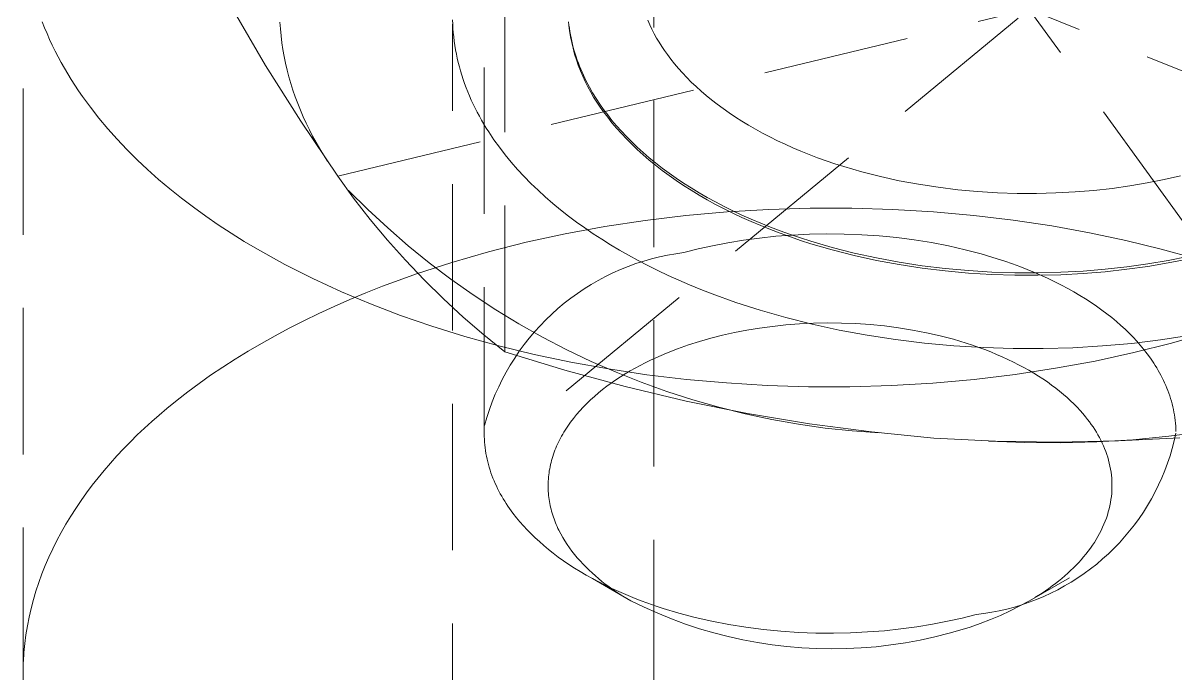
# Model space of a CAD drawing. Header units: millimetres. Extents: x -427 to 4679, y -324 to 2971.
# Drawn here: x 4468.25 to 4478.25, y 1084.44 to 1090.09 of the extents above; entities that cross this region are included whole.
import ezdxf

# ---------------------------------------------------------------- set-up
doc = ezdxf.new("R2010")
doc.units = ezdxf.units.MM
doc.linetypes.add('HIDDEN', pattern=[1.905, 1.27, -0.635])
doc.layers.add('ZANO_R_przerywana', color=7, linetype='HIDDEN', lineweight=0)

msp = doc.modelspace()

# ---------------------------------------------------------------- linework, layer by layer
at = {"layer": 'ZANO_R_przerywana'}
for p, q in [((4473.719, 850.019), (4473.719, 1176.6177)), ((4472.2478, 1086.5265), (4472.2478, 1098.6686)), ((4479.4832, 1086.7463), (4474.4639, 1093.6699)), ((4472.9585, 1086.8975), (4480.9886, 1093.5186)), ((4482.7076, 1087.89), (4471.2395, 1092.5262)), ((4470.9775, 1088.7591), (4482.9695, 1091.657)), ((4472.4265, 1087.2345), (4472.4265, 1091.5937)), ((4468.2478, 1084.4408), (4468.2478, 1090.8736)), ((4470.061, 1090.2155), (4470.3511, 1089.7204)), ((4471.975, 1090.0786), (4471.9739, 1090.1159)), ((4473.6843, 1090.072), (4473.6675, 1090.1116)), ((4468.4141, 1090.0972), (4468.4343, 1090.0462)), ((4468.4343, 1090.0462), (4468.4556, 1089.9954)), ((4470.4764, 1090.0958), (4470.4804, 1090.0357)), ((4470.4804, 1090.0357), (4470.486, 1089.9758)), ((4471.9735, 992.1697), (4471.9735, 1090.0786)), ((4471.977, 1090.0413), (4471.975, 1090.0786)), ((4471.9799, 1090.004), (4471.977, 1090.0413)), ((4471.9835, 1089.9668), (4471.9799, 1090.004)), ((4472.983, 1090.07), (4472.9799, 1090.0983)), ((4472.9876, 1090.0189), (4472.9807, 1090.0698)), ((4472.9867, 1090.0418), (4472.983, 1090.07)), ((4472.9909, 1090.0137), (4472.9867, 1090.0418)), ((4472.9962, 1089.9683), (4472.9876, 1090.0189)), ((4472.9958, 1089.9856), (4472.9909, 1090.0137)), ((4473.7024, 1090.0331), (4473.6843, 1090.072)), ((4473.7218, 1089.9947), (4473.7024, 1090.0331)), ((4468.4556, 1089.9954), (4468.4781, 1089.9448)), ((4468.4781, 1089.9448), (4468.5016, 1089.8944)), ((4470.486, 1089.9758), (4470.4932, 1089.916)), ((4470.4932, 1089.916), (4470.5021, 1089.8564)), ((4471.988, 1089.9296), (4471.9835, 1089.9668)), ((4471.9934, 1089.8924), (4471.988, 1089.9296)), ((4473.0012, 1089.9578), (4472.9958, 1089.9856)), ((4473.0065, 1089.918), (4472.9962, 1089.9683)), ((4473.0071, 1089.93), (4473.0012, 1089.9578)), ((4473.0184, 1089.8681), (4473.0065, 1089.918)), ((4473.0137, 1089.9024), (4473.0071, 1089.93)), ((4473.0208, 1089.8749), (4473.0137, 1089.9024)), ((4473.7424, 1089.9571), (4473.7218, 1089.9947)), ((4473.7643, 1089.9201), (4473.7424, 1089.9571)), ((4473.7874, 1089.8839), (4473.7643, 1089.9201)), ((4468.5016, 1089.8944), (4468.5263, 1089.8442)), ((4468.5263, 1089.8442), (4468.5521, 1089.7942)), ((4470.5021, 1089.8564), (4470.5126, 1089.797)), ((4471.9995, 1089.8554), (4471.9934, 1089.8924)), ((4472.0065, 1089.8184), (4471.9995, 1089.8554)), ((4472.0143, 1089.7815), (4472.0065, 1089.8184)), ((4473.032, 1089.8185), (4473.0184, 1089.8681)), ((4473.0284, 1089.8475), (4473.0208, 1089.8749)), ((4473.0366, 1089.8203), (4473.0284, 1089.8475)), ((4473.0472, 1089.7695), (4473.032, 1089.8185)), ((4473.0453, 1089.7933), (4473.0366, 1089.8203)), ((4473.8117, 1089.8485), (4473.7874, 1089.8839)), ((4473.8372, 1089.8139), (4473.8117, 1089.8485)), ((4473.8671, 1089.7739), (4473.8372, 1089.8139)), ((4468.5521, 1089.7942), (4468.579, 1089.7444)), ((4468.579, 1089.7444), (4468.6069, 1089.6949)), ((4470.3511, 1089.7204), (4470.6567, 1089.2348)), ((4470.5126, 1089.797), (4470.5248, 1089.7378)), ((4470.5248, 1089.7378), (4470.5385, 1089.6788)), ((4472.0229, 1089.7447), (4472.0143, 1089.7815)), ((4472.0323, 1089.7081), (4472.0229, 1089.7447)), ((4472.0425, 1089.6715), (4472.0323, 1089.7081)), ((4473.0545, 1089.7664), (4473.0453, 1089.7933)), ((4473.064, 1089.721), (4473.0472, 1089.7695)), ((4473.0643, 1089.7397), (4473.0545, 1089.7664)), ((4473.0823, 1089.673), (4473.064, 1089.721)), ((4473.0745, 1089.7131), (4473.0643, 1089.7397)), ((4473.0853, 1089.6867), (4473.0745, 1089.7131)), ((4473.8988, 1089.734), (4473.8671, 1089.7739)), ((4473.9324, 1089.6941), (4473.8988, 1089.734)), ((4468.6069, 1089.6949), (4468.636, 1089.6457)), ((4468.636, 1089.6457), (4468.6661, 1089.5967)), ((4470.5385, 1089.6788), (4470.5538, 1089.6201)), ((4470.5538, 1089.6201), (4470.5707, 1089.5617)), ((4472.0535, 1089.635), (4472.0425, 1089.6715)), ((4472.0653, 1089.5987), (4472.0535, 1089.635)), ((4473.1023, 1089.6257), (4473.0823, 1089.673)), ((4473.0965, 1089.6605), (4473.0853, 1089.6867)), ((4473.1083, 1089.6345), (4473.0965, 1089.6605)), ((4473.1237, 1089.5791), (4473.1023, 1089.6257)), ((4473.1205, 1089.6086), (4473.1083, 1089.6345)), ((4473.1331, 1089.583), (4473.1205, 1089.6086)), ((4473.9678, 1089.6543), (4473.9324, 1089.6941)), ((4474.0051, 1089.6147), (4473.9678, 1089.6543)), ((4474.0443, 1089.5752), (4474.0051, 1089.6147)), ((4468.6661, 1089.5967), (4468.6972, 1089.548)), ((4468.6972, 1089.548), (4468.7295, 1089.4996)), ((4470.5707, 1089.5617), (4470.5891, 1089.5036)), ((4470.5891, 1089.5036), (4470.609, 1089.4458)), ((4472.0779, 1089.5626), (4472.0653, 1089.5987)), ((4472.0913, 1089.5265), (4472.0779, 1089.5626)), ((4472.1054, 1089.4907), (4472.0913, 1089.5265)), ((4473.1468, 1089.5332), (4473.1237, 1089.5791)), ((4473.1598, 1089.5322), (4473.1331, 1089.583)), ((4473.1713, 1089.4881), (4473.1468, 1089.5332)), ((4473.1883, 1089.4822), (4473.1598, 1089.5322)), ((4474.0854, 1089.536), (4474.0443, 1089.5752)), ((4474.1284, 1089.4971), (4474.0854, 1089.536)), ((4468.7295, 1089.4996), (4468.7627, 1089.4515)), ((4468.7627, 1089.4515), (4468.8322, 1089.3562)), ((4470.609, 1089.4458), (4470.6305, 1089.3883)), ((4472.1203, 1089.455), (4472.1054, 1089.4907)), ((4472.136, 1089.4195), (4472.1203, 1089.455)), ((4472.1524, 1089.3841), (4472.136, 1089.4195)), ((4473.1972, 1089.4438), (4473.1713, 1089.4881)), ((4473.2185, 1089.433), (4473.1883, 1089.4822)), ((4473.2246, 1089.4004), (4473.1972, 1089.4438)), ((4473.2503, 1089.3847), (4473.2185, 1089.433)), ((4473.2535, 1089.3579), (4473.2246, 1089.4004)), ((4474.1733, 1089.4585), (4474.1284, 1089.4971)), ((4474.2201, 1089.4202), (4474.1733, 1089.4585)), ((4474.2688, 1089.3824), (4474.2201, 1089.4202)), ((4468.8322, 1089.3562), (4468.9057, 1089.2623)), ((4470.6305, 1089.3883), (4470.6534, 1089.3312)), ((4470.6534, 1089.3312), (4470.6779, 1089.2745)), ((4472.1695, 1089.349), (4472.1524, 1089.3841)), ((4472.1874, 1089.314), (4472.1695, 1089.349)), ((4472.206, 1089.2792), (4472.1874, 1089.314)), ((4473.2837, 1089.3372), (4473.2503, 1089.3847)), ((4473.2837, 1089.3164), (4473.2535, 1089.3579)), ((4473.3189, 1089.2901), (4473.2837, 1089.3372)), ((4473.3189, 1089.2694), (4473.2837, 1089.3164)), ((4474.3194, 1089.3449), (4474.2688, 1089.3824)), ((4474.3719, 1089.308), (4474.3194, 1089.3449)), ((4474.4263, 1089.2716), (4474.3719, 1089.308)), ((4468.9057, 1089.2623), (4468.983, 1089.1698)), ((4470.6567, 1089.2348), (4470.9775, 1088.7591)), ((4470.6779, 1089.2745), (4470.7037, 1089.2182)), ((4470.7037, 1089.2182), (4470.731, 1089.1622)), ((4472.2254, 1089.2447), (4472.206, 1089.2792)), ((4472.2454, 1089.2104), (4472.2254, 1089.2447)), ((4472.2661, 1089.1763), (4472.2454, 1089.2104)), ((4473.3562, 1089.2431), (4473.3189, 1089.2901)), ((4473.3562, 1089.2223), (4473.3189, 1089.2694)), ((4473.3957, 1089.1961), (4473.3562, 1089.2431)), ((4473.3957, 1089.1754), (4473.3562, 1089.2223)), ((4474.4825, 1089.2358), (4474.4263, 1089.2716)), ((4474.5406, 1089.2006), (4474.4825, 1089.2358)), ((4474.6004, 1089.1661), (4474.5406, 1089.2006)), ((4468.983, 1089.1698), (4469.0641, 1089.0788)), ((4470.731, 1089.1622), (4470.7597, 1089.1067)), ((4470.7597, 1089.1067), (4470.7898, 1089.0517)), ((4472.2875, 1089.1424), (4472.2661, 1089.1763)), ((4472.3324, 1089.0754), (4472.2875, 1089.1424)), ((4473.4374, 1089.1494), (4473.3957, 1089.1961)), ((4473.4374, 1089.1286), (4473.3957, 1089.1754)), ((4473.4813, 1089.1027), (4473.4374, 1089.1494)), ((4473.4813, 1089.082), (4473.4374, 1089.1286)), ((4473.5274, 1089.0563), (4473.4813, 1089.1027)), ((4474.6621, 1089.1323), (4474.6004, 1089.1661)), ((4474.7254, 1089.0992), (4474.6621, 1089.1323)), ((4469.0641, 1089.0788), (4469.1488, 1088.9893)), ((4470.7898, 1089.0517), (4470.8212, 1088.9971)), ((4472.3798, 1089.0094), (4472.3324, 1089.0754)), ((4472.4299, 1088.9444), (4472.3798, 1089.0094)), ((4473.5274, 1089.0356), (4473.4813, 1089.082)), ((4473.5757, 1089.0102), (4473.5274, 1089.0563)), ((4473.5757, 1088.9895), (4473.5274, 1089.0356)), ((4473.6263, 1088.9644), (4473.5757, 1089.0102)), ((4474.7905, 1089.0669), (4474.7254, 1089.0992)), ((4474.8572, 1089.0355), (4474.7905, 1089.0669)), ((4474.9255, 1089.0049), (4474.8572, 1089.0355)), ((4474.9954, 1088.9753), (4474.9255, 1089.0049)), ((4469.1488, 1088.9893), (4469.237, 1088.9015)), ((4469.237, 1088.9015), (4469.3286, 1088.8154)), ((4470.8212, 1088.9971), (4470.854, 1088.943)), ((4470.854, 1088.943), (4470.888, 1088.8894)), ((4472.4823, 1088.8806), (4472.4299, 1088.9444)), ((4473.6263, 1088.9437), (4473.5757, 1088.9895)), ((4473.6791, 1088.919), (4473.6263, 1088.9644)), ((4473.6791, 1088.8982), (4473.6263, 1088.9437)), ((4473.7342, 1088.874), (4473.6791, 1088.919)), ((4475.0667, 1088.9466), (4474.9954, 1088.9753)), ((4475.1396, 1088.9189), (4475.0667, 1088.9466)), ((4475.2137, 1088.8922), (4475.1396, 1088.9189)), ((4469.3286, 1088.8154), (4469.4234, 1088.731)), ((4472.5371, 1088.8179), (4472.4823, 1088.8806)), ((4472.5942, 1088.7563), (4472.5371, 1088.8179)), ((4473.7342, 1088.8532), (4473.6791, 1088.8982)), ((4473.7915, 1088.8294), (4473.7342, 1088.874)), ((4473.7915, 1088.8087), (4473.7342, 1088.8532)), ((4473.8511, 1088.7854), (4473.7915, 1088.8294)), ((4473.8511, 1088.7647), (4473.7915, 1088.8087)), ((4475.2893, 1088.8666), (4475.2137, 1088.8922)), ((4475.366, 1088.8421), (4475.2893, 1088.8666)), ((4475.523, 1088.7965), (4475.366, 1088.8421)), ((4469.4234, 1088.731), (4469.5214, 1088.6484)), ((4470.9775, 1088.7591), (4471.1155, 1088.5695)), ((4472.6534, 1088.696), (4472.5942, 1088.7563)), ((4473.9128, 1088.742), (4473.8511, 1088.7854)), ((4473.9128, 1088.7212), (4473.8511, 1088.7647)), ((4473.9768, 1088.6991), (4473.9128, 1088.742)), ((4473.9768, 1088.6784), (4473.9128, 1088.7212)), ((4475.684, 1088.7555), (4475.523, 1088.7965)), ((4475.8485, 1088.7194), (4475.684, 1088.7555)), ((4476.0158, 1088.6883), (4475.8485, 1088.7194)), ((4477.9991, 1088.7003), (4477.8485, 1088.675)), ((4478.1451, 1088.7291), (4477.9991, 1088.7003)), ((4478.2863, 1088.7611), (4478.1451, 1088.7291)), ((4469.5214, 1088.6484), (4469.6222, 1088.5677)), ((4471.0715, 1088.6358), (4471.2384, 1088.4698)), ((4472.7147, 1088.6369), (4472.6534, 1088.696)), ((4472.778, 1088.579), (4472.7147, 1088.6369)), ((4474.0429, 1088.657), (4473.9768, 1088.6991)), ((4474.0429, 1088.6363), (4473.9768, 1088.6784)), ((4474.1112, 1088.6156), (4474.0429, 1088.657)), ((4474.1112, 1088.5949), (4474.0429, 1088.6363)), ((4474.1817, 1088.575), (4474.1112, 1088.6156)), ((4476.1852, 1088.6623), (4476.0158, 1088.6883)), ((4476.356, 1088.6415), (4476.1852, 1088.6623)), ((4476.5275, 1088.6258), (4476.356, 1088.6415)), ((4476.6991, 1088.6153), (4476.5275, 1088.6258)), ((4476.87, 1088.6098), (4476.6991, 1088.6153)), ((4477.0396, 1088.6092), (4476.87, 1088.6098)), ((4477.2073, 1088.6135), (4477.0396, 1088.6092)), ((4477.3726, 1088.6224), (4477.2073, 1088.6135)), ((4477.5348, 1088.6358), (4477.3726, 1088.6224)), ((4477.6936, 1088.6534), (4477.5348, 1088.6358)), ((4477.8485, 1088.675), (4477.6936, 1088.6534)), ((4469.6222, 1088.5677), (4469.7259, 1088.4889)), ((4471.1155, 1088.5695), (4471.2596, 1088.3844)), ((4472.8431, 1088.5225), (4472.778, 1088.579)), ((4472.91, 1088.4673), (4472.8431, 1088.5225)), ((4474.1817, 1088.5542), (4474.1112, 1088.5949)), ((4474.2542, 1088.5352), (4474.1817, 1088.575)), ((4474.2542, 1088.5145), (4474.1817, 1088.5542)), ((4474.3287, 1088.4963), (4474.2542, 1088.5352)), ((4474.3287, 1088.4756), (4474.2542, 1088.5145)), ((4469.7259, 1088.4889), (4469.8322, 1088.4121)), ((4469.8322, 1088.4121), (4469.9411, 1088.3372)), ((4471.2384, 1088.4698), (4471.4108, 1088.3094)), ((4472.9786, 1088.4134), (4472.91, 1088.4673)), ((4473.0487, 1088.3609), (4472.9786, 1088.4134)), ((4473.9977, 1088.4173), (4473.643, 1088.3746)), ((4474.3558, 1088.4493), (4473.9977, 1088.4173)), ((4474.4052, 1088.4583), (4474.3287, 1088.4963)), ((4474.4052, 1088.4376), (4474.3287, 1088.4756)), ((4474.7157, 1088.4705), (4474.3558, 1088.4493)), ((4474.4837, 1088.4213), (4474.4052, 1088.4583)), ((4474.4837, 1088.4006), (4474.4052, 1088.4376)), ((4474.5641, 1088.3854), (4474.4837, 1088.4213)), ((4474.5641, 1088.3647), (4474.4837, 1088.4006)), ((4475.0761, 1088.481), (4474.7157, 1088.4705)), ((4475.4355, 1088.4808), (4475.0761, 1088.481)), ((4475.7926, 1088.47), (4475.4355, 1088.4808)), ((4476.1459, 1088.4488), (4475.7926, 1088.47)), ((4476.4941, 1088.4177), (4476.1459, 1088.4488)), ((4476.8361, 1088.3768), (4476.4941, 1088.4177)), ((4469.9411, 1088.3372), (4470.0523, 1088.2644)), ((4471.2596, 1088.3844), (4471.4097, 1088.2042)), ((4471.4108, 1088.3094), (4471.5885, 1088.155)), ((4473.2931, 1088.3215), (4472.9493, 1088.2581)), ((4473.1203, 1088.3097), (4473.0487, 1088.3609)), ((4473.1933, 1088.2599), (4473.1203, 1088.3097)), ((4473.643, 1088.3746), (4473.2931, 1088.3215)), ((4474.6463, 1088.3505), (4474.5641, 1088.3854)), ((4474.6463, 1088.3298), (4474.5641, 1088.3647)), ((4474.7303, 1088.3168), (4474.6463, 1088.3505)), ((4474.7303, 1088.296), (4474.6463, 1088.3298)), ((4474.8159, 1088.2842), (4474.7303, 1088.3168)), ((4477.1707, 1088.3268), (4476.8361, 1088.3768)), ((4477.4969, 1088.268), (4477.1707, 1088.3268)), ((4470.0523, 1088.2644), (4470.1657, 1088.1936)), ((4471.4097, 1088.2042), (4471.5656, 1088.029)), ((4472.9493, 1088.2581), (4472.6129, 1088.185)), ((4473.2675, 1088.2115), (4473.1933, 1088.2599)), ((4473.3429, 1088.1645), (4473.2675, 1088.2115)), ((4474.3607, 1088.1811), (4474.4959, 1088.2033)), ((4474.4959, 1088.2033), (4474.6348, 1088.222)), ((4474.6348, 1088.222), (4474.7771, 1088.2371)), ((4474.8159, 1088.2634), (4474.7303, 1088.296)), ((4474.7771, 1088.2371), (4474.9222, 1088.2483)), ((4474.9032, 1088.2528), (4474.8159, 1088.2842)), ((4474.9032, 1088.2321), (4474.8159, 1088.2634)), ((4474.992, 1088.2227), (4474.9032, 1088.2528)), ((4474.992, 1088.2019), (4474.9032, 1088.2321)), ((4474.9222, 1088.2483), (4475.0698, 1088.2555)), ((4475.0823, 1088.1938), (4474.992, 1088.2227)), ((4475.0823, 1088.1731), (4474.992, 1088.2019)), ((4475.0698, 1088.2555), (4475.2194, 1088.2585)), ((4475.2194, 1088.2585), (4475.3704, 1088.2571)), ((4475.3704, 1088.2571), (4475.5223, 1088.2513)), ((4475.5223, 1088.2513), (4475.6745, 1088.241)), ((4475.6745, 1088.241), (4475.8263, 1088.2261)), ((4475.8263, 1088.2261), (4475.9773, 1088.2066)), ((4475.9773, 1088.2066), (4476.1267, 1088.1826)), ((4477.8137, 1088.2009), (4477.4969, 1088.268)), ((4478.1204, 1088.1263), (4477.8137, 1088.2009)), ((4470.1657, 1088.1936), (4470.2811, 1088.1248)), ((4470.2811, 1088.1248), (4470.3985, 1088.0582)), ((4471.5885, 1088.155), (4471.7713, 1088.0067)), ((4472.2852, 1088.1024), (4471.9674, 1088.011)), ((4472.6129, 1088.185), (4472.2852, 1088.1024)), ((4473.4201, 1088.1184), (4473.3429, 1088.1645)), ((4473.4998, 1088.073), (4473.4201, 1088.1184)), ((4473.98, 1088.0963), (4474.1025, 1088.1274)), ((4474.1025, 1088.1274), (4474.2294, 1088.1557)), ((4474.2294, 1088.1557), (4474.3607, 1088.1811)), ((4475.267, 1088.1401), (4475.0823, 1088.1938)), ((4475.267, 1088.1194), (4475.0823, 1088.1731)), ((4475.4565, 1088.092), (4475.267, 1088.1401)), ((4475.4565, 1088.0712), (4475.267, 1088.1194)), ((4476.1267, 1088.1826), (4476.2739, 1088.1541)), ((4476.2739, 1088.1541), (4476.4184, 1088.1213)), ((4476.4184, 1088.1213), (4476.5596, 1088.0842)), ((4478.4164, 1088.0445), (4478.1204, 1088.1263)), ((4470.3985, 1088.0582), (4470.5177, 1087.9936)), ((4471.5656, 1088.029), (4471.7272, 1087.859)), ((4471.9674, 1088.011), (4471.6603, 1087.9111)), ((4471.7713, 1088.0067), (4471.9591, 1087.8646)), ((4473.4962, 1087.9757), (4473.5633, 1088.0001)), ((4473.5819, 1088.0282), (4473.4998, 1088.073)), ((4473.5633, 1088.0001), (4473.6312, 1088.0221)), ((4473.6665, 1087.9842), (4473.5819, 1088.0282)), ((4473.6312, 1088.0221), (4473.6998, 1088.0418)), ((4473.6998, 1088.0418), (4473.7691, 1088.0591)), ((4473.7691, 1088.0591), (4473.839, 1088.0739)), ((4473.839, 1088.0739), (4473.9093, 1088.0863)), ((4473.9093, 1088.0863), (4473.98, 1088.0963)), ((4475.65, 1088.0495), (4475.4565, 1088.092)), ((4475.65, 1088.0288), (4475.4565, 1088.0712)), ((4475.8468, 1088.0129), (4475.65, 1088.0495)), ((4475.8468, 1087.9922), (4475.65, 1088.0288)), ((4476.0461, 1087.9823), (4475.8468, 1088.0129)), ((4476.5596, 1088.0842), (4476.6969, 1088.0431)), ((4476.6969, 1088.0431), (4476.7639, 1088.0211)), ((4476.7639, 1088.0211), (4476.8298, 1087.9982)), ((4478.1801, 1088.027), (4478.0029, 1087.9972)), ((4478.1801, 1088.0063), (4478.0029, 1087.9765)), ((4478.3519, 1088.0609), (4478.1801, 1088.027)), ((4478.3519, 1088.0401), (4478.1801, 1088.0063)), ((4470.5177, 1087.9936), (4470.6385, 1087.9312)), ((4470.6385, 1087.9312), (4470.7607, 1087.8708)), ((4471.6603, 1087.9111), (4471.5111, 1087.8582)), ((4473.3005, 1087.8887), (4473.3647, 1087.9199)), ((4473.3647, 1087.9199), (4473.4299, 1087.9489)), ((4473.4299, 1087.9489), (4473.4962, 1087.9757)), ((4473.7535, 1087.9409), (4473.6665, 1087.9842)), ((4473.843, 1087.8984), (4473.7535, 1087.9409)), ((4476.0461, 1087.9616), (4475.8468, 1087.9922)), ((4476.2471, 1087.9578), (4476.0461, 1087.9823)), ((4476.2471, 1087.9371), (4476.0461, 1087.9616)), ((4476.4488, 1087.9394), (4476.2471, 1087.9578)), ((4476.4488, 1087.9186), (4476.2471, 1087.9371)), ((4476.6507, 1087.927), (4476.4488, 1087.9394)), ((4476.6507, 1087.9062), (4476.4488, 1087.9186)), ((4476.8517, 1087.9205), (4476.6507, 1087.927)), ((4476.8517, 1087.8997), (4476.6507, 1087.9062)), ((4476.8298, 1087.9982), (4476.8945, 1087.9744)), ((4477.0513, 1087.9199), (4476.8517, 1087.9205)), ((4476.8945, 1087.9744), (4476.9579, 1087.9496)), ((4476.9579, 1087.9496), (4477.02, 1087.9241)), ((4477.02, 1087.9241), (4477.0807, 1087.8977)), ((4477.2486, 1087.9249), (4477.0513, 1087.9199)), ((4477.2486, 1087.9041), (4477.0513, 1087.8991)), ((4477.443, 1087.9354), (4477.2486, 1087.9249)), ((4477.443, 1087.9146), (4477.2486, 1087.9041)), ((4477.6339, 1087.9511), (4477.443, 1087.9354)), ((4477.6339, 1087.9304), (4477.443, 1087.9146)), ((4477.8207, 1087.9718), (4477.6339, 1087.9511)), ((4477.8207, 1087.9511), (4477.6339, 1087.9304)), ((4478.0029, 1087.9972), (4477.8207, 1087.9718)), ((4478.0029, 1087.9765), (4477.8207, 1087.9511)), ((4470.7607, 1087.8708), (4470.8843, 1087.8126)), ((4470.8843, 1087.8126), (4471.0091, 1087.7565)), ((4471.365, 1087.8035), (4471.222, 1087.747)), ((4471.5111, 1087.8582), (4471.365, 1087.8035)), ((4471.7272, 1087.859), (4471.8943, 1087.6944)), ((4471.9591, 1087.8646), (4472.1515, 1087.7289)), ((4473.1149, 1087.7818), (4473.1755, 1087.8196)), ((4473.1755, 1087.8196), (4473.2374, 1087.8552)), ((4473.2374, 1087.8552), (4473.3005, 1087.8887)), ((4473.9349, 1087.8568), (4473.843, 1087.8984)), ((4474.0291, 1087.8162), (4473.9349, 1087.8568)), ((4474.1257, 1087.7766), (4474.0291, 1087.8162)), ((4477.0513, 1087.8991), (4476.8517, 1087.8997)), ((4477.0807, 1087.8977), (4477.14, 1087.8706)), ((4477.14, 1087.8706), (4477.1979, 1087.8427)), ((4477.1979, 1087.8427), (4477.2543, 1087.8142)), ((4477.2543, 1087.8142), (4477.3092, 1087.7849)), ((4471.0091, 1087.7565), (4471.2616, 1087.6506)), ((4471.222, 1087.747), (4471.0822, 1087.6887)), ((4472.1515, 1087.7289), (4472.3483, 1087.5998)), ((4472.9416, 1087.6561), (4472.9979, 1087.7)), ((4472.9979, 1087.7), (4473.0557, 1087.7419)), ((4473.0557, 1087.7419), (4473.1149, 1087.7818)), ((4474.2245, 1087.738), (4474.1257, 1087.7766)), ((4474.429, 1087.6643), (4474.2245, 1087.738)), ((4477.3092, 1087.7849), (4477.3625, 1087.7551)), ((4477.3625, 1087.7551), (4477.4143, 1087.7247)), ((4477.4143, 1087.7247), (4477.4644, 1087.6937)), ((4470.9457, 1087.6289), (4470.8126, 1087.5675)), ((4471.0822, 1087.6887), (4470.9457, 1087.6289)), ((4471.5221, 1087.5513), (4471.2616, 1087.6506)), ((4471.8943, 1087.6944), (4472.0666, 1087.5353)), ((4472.8337, 1087.5626), (4472.8868, 1087.6103)), ((4472.8868, 1087.6103), (4472.9416, 1087.6561)), ((4474.6421, 1087.5956), (4474.429, 1087.6643)), ((4477.4644, 1087.6937), (4477.5129, 1087.6622)), ((4477.5129, 1087.6622), (4477.5599, 1087.6302)), ((4477.5599, 1087.6302), (4477.6051, 1087.5978)), ((4470.683, 1087.5047), (4470.5568, 1087.4405)), ((4470.8126, 1087.5675), (4470.683, 1087.5047)), ((4471.7948, 1087.4572), (4471.5221, 1087.5513)), ((4472.0666, 1087.5353), (4472.2441, 1087.382)), ((4472.3483, 1087.5998), (4472.5494, 1087.4773)), ((4472.7325, 1087.4618), (4472.7822, 1087.5131)), ((4472.7822, 1087.5131), (4472.8337, 1087.5626)), ((4474.8633, 1087.5323), (4474.6421, 1087.5956)), ((4475.092, 1087.4748), (4474.8633, 1087.5323)), ((4477.6051, 1087.5978), (4477.6487, 1087.5651)), ((4477.6487, 1087.5651), (4477.6907, 1087.5319)), ((4477.6907, 1087.5319), (4477.731, 1087.4985)), ((4470.5568, 1087.4405), (4470.4342, 1087.375)), ((4472.0793, 1087.369), (4471.7948, 1087.4572)), ((4472.5494, 1087.4773), (4472.7545, 1087.3618)), ((4472.6386, 1087.3542), (4472.6846, 1087.4088)), ((4472.6846, 1087.4088), (4472.7325, 1087.4618)), ((4474.4177, 1087.4018), (4474.3142, 1087.3787)), ((4474.5246, 1087.4225), (4474.4177, 1087.4018)), ((4474.6349, 1087.4406), (4474.5246, 1087.4225)), ((4474.7481, 1087.4559), (4474.6349, 1087.4406)), ((4474.8641, 1087.4682), (4474.7481, 1087.4559)), ((4474.9824, 1087.4773), (4474.8641, 1087.4682)), ((4475.1027, 1087.4832), (4474.9824, 1087.4773)), ((4475.3275, 1087.4235), (4475.092, 1087.4748)), ((4475.2247, 1087.4856), (4475.1027, 1087.4832)), ((4475.3478, 1087.4845), (4475.2247, 1087.4856)), ((4475.5691, 1087.3788), (4475.3275, 1087.4235)), ((4475.4716, 1087.4798), (4475.3478, 1087.4845)), ((4475.5956, 1087.4713), (4475.4716, 1087.4798)), ((4475.7194, 1087.4592), (4475.5956, 1087.4713)), ((4475.8424, 1087.4433), (4475.7194, 1087.4592)), ((4475.9642, 1087.4237), (4475.8424, 1087.4433)), ((4476.0843, 1087.4005), (4475.9642, 1087.4237)), ((4476.202, 1087.3738), (4476.0843, 1087.4005)), ((4477.731, 1087.4985), (4477.7696, 1087.4648)), ((4477.7696, 1087.4648), (4477.8065, 1087.4308)), ((4477.8065, 1087.4308), (4477.8418, 1087.3966)), ((4478.5283, 1087.4026), (4478.2104, 1087.3111)), ((4470.3151, 1087.3083), (4470.1996, 1087.2405)), ((4470.4342, 1087.375), (4470.3151, 1087.3083)), ((4472.3752, 1087.2873), (4472.0793, 1087.369)), ((4472.2441, 1087.382), (4472.4265, 1087.2345)), ((4472.5945, 1087.298), (4472.6386, 1087.3542)), ((4472.7545, 1087.3618), (4472.9634, 1087.2532)), ((4474.1165, 1087.3255), (4474.0194, 1087.2946)), ((4474.2143, 1087.3534), (4474.1165, 1087.3255)), ((4474.3142, 1087.3787), (4474.2143, 1087.3534)), ((4475.8159, 1087.341), (4475.5691, 1087.3788)), ((4476.0671, 1087.3104), (4475.8159, 1087.341)), ((4476.3217, 1087.2872), (4476.0671, 1087.3104)), ((4476.3171, 1087.3436), (4476.202, 1087.3738)), ((4476.429, 1087.3101), (4476.3171, 1087.3436)), ((4476.4837, 1087.2921), (4476.429, 1087.3101)), ((4477.8643, 1087.3087), (4477.6106, 1087.2861)), ((4477.8418, 1087.3966), (4477.8755, 1087.3623)), ((4478.1143, 1087.3387), (4477.8643, 1087.3087)), ((4477.8755, 1087.3623), (4477.9075, 1087.3278)), ((4478.2104, 1087.3111), (4477.8828, 1087.2285)), ((4477.9075, 1087.3278), (4477.938, 1087.2932)), ((4478.3598, 1087.3757), (4478.1143, 1087.3387)), ((4470.1996, 1087.2405), (4470.0878, 1087.1717)), ((4472.682, 1087.2126), (4472.3752, 1087.2873)), ((4472.4265, 1087.2345), (4472.9462, 1087.0752)), ((4472.5124, 1087.1813), (4472.5524, 1087.2404)), ((4472.5524, 1087.2404), (4472.5945, 1087.298)), ((4472.9988, 1087.1456), (4472.682, 1087.2126)), ((4472.9634, 1087.2532), (4473.1758, 1087.1517)), ((4473.7815, 1087.2037), (4473.7352, 1087.1832)), ((4473.8283, 1087.2235), (4473.7815, 1087.2037)), ((4473.9231, 1087.2606), (4473.8283, 1087.2235)), ((4474.0194, 1087.2946), (4473.9231, 1087.2606)), ((4476.5788, 1087.2716), (4476.3217, 1087.2872)), ((4476.5374, 1087.2734), (4476.4837, 1087.2921)), ((4476.5901, 1087.254), (4476.5374, 1087.2734)), ((4476.8372, 1087.2636), (4476.5788, 1087.2716)), ((4476.6418, 1087.2339), (4476.5901, 1087.254)), ((4476.6924, 1087.213), (4476.6418, 1087.2339)), ((4476.7419, 1087.1915), (4476.6924, 1087.213)), ((4477.096, 1087.2634), (4476.8372, 1087.2636)), ((4477.3541, 1087.2709), (4477.096, 1087.2634)), ((4477.6106, 1087.2861), (4477.3541, 1087.2709)), ((4477.8828, 1087.2285), (4477.5464, 1087.1554)), ((4477.938, 1087.2932), (4477.9668, 1087.2585)), ((4477.9668, 1087.2585), (4477.9976, 1087.2191)), ((4477.9976, 1087.2191), (4478.027, 1087.1788)), ((4469.9797, 1087.102), (4469.8751, 1087.0314)), ((4470.0878, 1087.1717), (4469.9797, 1087.102)), ((4472.4385, 1087.0591), (4472.4744, 1087.1208)), ((4472.4744, 1087.1208), (4472.5124, 1087.1813)), ((4473.325, 1087.0868), (4472.9988, 1087.1456)), ((4473.1758, 1087.1517), (4473.3916, 1087.0574)), ((4473.5999, 1087.117), (4473.5562, 1087.0934)), ((4473.6444, 1087.1398), (4473.5999, 1087.117)), ((4473.6895, 1087.1619), (4473.6444, 1087.1398)), ((4473.7352, 1087.1832), (4473.6895, 1087.1619)), ((4476.7903, 1087.1694), (4476.7419, 1087.1915)), ((4476.8375, 1087.1467), (4476.7903, 1087.1694)), ((4476.8834, 1087.1234), (4476.8375, 1087.1467)), ((4476.9282, 1087.0996), (4476.8834, 1087.1234)), ((4477.5464, 1087.1554), (4477.2026, 1087.0921)), ((4478.027, 1087.1788), (4478.0549, 1087.1377)), ((4478.0549, 1087.1377), (4478.0682, 1087.1168)), ((4478.0682, 1087.1168), (4478.0812, 1087.0958)), ((4469.8751, 1087.0314), (4469.7743, 1086.9601)), ((4472.4048, 1086.9961), (4472.4385, 1087.0591)), ((4472.9462, 1087.0752), (4473.4709, 1086.9331)), ((4473.6596, 1087.0367), (4473.325, 1087.0868)), ((4473.4298, 1087.0181), (4473.3895, 1086.9915)), ((4473.3916, 1087.0574), (4473.6104, 1086.9705)), ((4473.4711, 1087.0439), (4473.4298, 1087.0181)), ((4473.5132, 1087.069), (4473.4711, 1087.0439)), ((4473.5562, 1087.0934), (4473.5132, 1087.069)), ((4474.0016, 1086.9959), (4473.6596, 1087.0367)), ((4476.8527, 1087.0389), (4476.498, 1086.9963)), ((4477.2026, 1087.0921), (4476.8527, 1087.0389)), ((4476.9716, 1087.0753), (4476.9282, 1087.0996)), ((4477.0138, 1087.0505), (4476.9716, 1087.0753)), ((4477.0547, 1087.0252), (4477.0138, 1087.0505)), ((4477.0943, 1086.9995), (4477.0547, 1087.0252)), ((4478.0812, 1087.0958), (4478.0937, 1087.0745)), ((4478.0937, 1087.0745), (4478.1058, 1087.0531)), ((4478.1058, 1087.0531), (4478.1175, 1087.0315)), ((4478.1175, 1087.0315), (4478.1287, 1087.0097)), ((4478.1287, 1087.0097), (4478.1395, 1086.9877)), ((4469.7743, 1086.9601), (4469.6771, 1086.888)), ((4472.3441, 1086.8669), (4472.3734, 1086.932)), ((4472.3734, 1086.932), (4472.4048, 1086.9961)), ((4473.2746, 1086.9078), (4473.2385, 1086.8786)), ((4473.3118, 1086.9364), (4473.2746, 1086.9078)), ((4473.3501, 1086.9643), (4473.3118, 1086.9364)), ((4473.3895, 1086.9915), (4473.3501, 1086.9643)), ((4473.4709, 1086.9331), (4474.0001, 1086.8084)), ((4473.6104, 1086.9705), (4473.832, 1086.8909)), ((4474.3498, 1086.9647), (4474.0016, 1086.9959)), ((4474.7031, 1086.9436), (4474.3498, 1086.9647)), ((4475.0601, 1086.9328), (4474.7031, 1086.9436)), ((4475.4196, 1086.9325), (4475.0601, 1086.9328)), ((4475.78, 1086.943), (4475.4196, 1086.9325)), ((4476.1399, 1086.9643), (4475.78, 1086.943)), ((4476.498, 1086.9963), (4476.1399, 1086.9643)), ((4477.1325, 1086.9735), (4477.0943, 1086.9995)), ((4477.1694, 1086.9471), (4477.1325, 1086.9735)), ((4477.205, 1086.9204), (4477.1694, 1086.9471)), ((4477.2392, 1086.8934), (4477.205, 1086.9204)), ((4478.1395, 1086.9877), (4478.1498, 1086.9656)), ((4478.1498, 1086.9656), (4478.1597, 1086.9433)), ((4478.1597, 1086.9433), (4478.1691, 1086.9208)), ((4478.1691, 1086.9208), (4478.178, 1086.8982)), ((4469.5836, 1086.8154), (4469.4937, 1086.7422)), ((4469.6771, 1086.888), (4469.5836, 1086.8154)), ((4472.2925, 1086.7337), (4472.3172, 1086.8007)), ((4472.3172, 1086.8007), (4472.3441, 1086.8669)), ((4473.17, 1086.8183), (4473.1376, 1086.7873)), ((4473.2036, 1086.8487), (4473.17, 1086.8183)), ((4473.2385, 1086.8786), (4473.2036, 1086.8487)), ((4473.832, 1086.8909), (4474.0561, 1086.8189)), ((4474.0001, 1086.8084), (4474.533, 1086.7012)), ((4474.0561, 1086.8189), (4474.2826, 1086.7545)), ((4477.272, 1086.8661), (4477.2392, 1086.8934)), ((4477.3035, 1086.8386), (4477.272, 1086.8661)), ((4477.3336, 1086.8109), (4477.3035, 1086.8386)), ((4477.3624, 1086.783), (4477.3336, 1086.8109)), ((4478.178, 1086.8982), (4478.1864, 1086.8754)), ((4478.1864, 1086.8754), (4478.1943, 1086.8524)), ((4478.1943, 1086.8524), (4478.2016, 1086.8293)), ((4478.2016, 1086.8293), (4478.2085, 1086.8061)), ((4478.2085, 1086.8061), (4478.2148, 1086.7827)), ((4469.4937, 1086.7422), (4469.4282, 1086.6866)), ((4472.2703, 1086.6659), (4472.2925, 1086.7337)), ((4473.0768, 1086.7237), (4473.0485, 1086.6911)), ((4473.1065, 1086.7557), (4473.0768, 1086.7237)), ((4473.1376, 1086.7873), (4473.1065, 1086.7557)), ((4474.2826, 1086.7545), (4474.511, 1086.6977)), ((4474.533, 1086.7012), (4475.0692, 1086.6116)), ((4477.3898, 1086.755), (4477.3624, 1086.783)), ((4477.4159, 1086.7269), (4477.3898, 1086.755)), ((4477.4407, 1086.6987), (4477.4159, 1086.7269)), ((4478.2148, 1086.7827), (4478.2206, 1086.7592)), ((4478.2206, 1086.7592), (4478.2259, 1086.7356)), ((4478.2259, 1086.7356), (4478.2306, 1086.7119)), ((4478.2306, 1086.7119), (4478.2348, 1086.688)), ((4469.3639, 1086.6301), (4469.3008, 1086.5725)), ((4469.4282, 1086.6866), (4469.3639, 1086.6301)), ((4472.2503, 1086.5973), (4472.2703, 1086.6659)), ((4472.9962, 1086.6247), (4472.9722, 1086.5909)), ((4473.0216, 1086.6581), (4472.9962, 1086.6247)), ((4473.0485, 1086.6911), (4473.0216, 1086.6581)), ((4474.511, 1086.6977), (4474.7413, 1086.6487)), ((4474.7413, 1086.6487), (4474.9731, 1086.6075)), ((4474.9731, 1086.6075), (4475.2062, 1086.5741)), ((4475.0692, 1086.6116), (4475.608, 1086.5397)), ((4477.4642, 1086.6705), (4477.4407, 1086.6987)), ((4477.4811, 1086.6491), (4477.4642, 1086.6705)), ((4477.4975, 1086.6274), (4477.4811, 1086.6491)), ((4477.5133, 1086.6055), (4477.4975, 1086.6274)), ((4477.5286, 1086.5832), (4477.5133, 1086.6055)), ((4478.2348, 1086.688), (4478.2384, 1086.6641)), ((4478.2384, 1086.6641), (4478.2414, 1086.64)), ((4478.2414, 1086.64), (4478.2438, 1086.6159)), ((4478.2438, 1086.6159), (4478.2457, 1086.5916)), ((4469.239, 1086.514), (4469.1786, 1086.4544)), ((4469.3008, 1086.5725), (4469.239, 1086.514)), ((4472.2482, 1086.5016), (4472.2478, 1086.5265)), ((4472.2491, 1086.4767), (4472.2482, 1086.5016)), ((4472.9191, 1086.5048), (4472.9096, 1086.4874)), ((4472.9289, 1086.5222), (4472.9191, 1086.5048)), ((4472.9392, 1086.5395), (4472.9289, 1086.5222)), ((4472.9498, 1086.5567), (4472.9392, 1086.5395)), ((4472.9608, 1086.5738), (4472.9498, 1086.5567)), ((4472.9722, 1086.5909), (4472.9608, 1086.5738)), ((4475.2062, 1086.5741), (4475.4402, 1086.5486)), ((4475.4402, 1086.5486), (4475.675, 1086.531)), ((4475.608, 1086.5397), (4476.1489, 1086.4856)), ((4477.5433, 1086.5607), (4477.5286, 1086.5832)), ((4477.5575, 1086.5378), (4477.5433, 1086.5607)), ((4477.571, 1086.5147), (4477.5575, 1086.5378)), ((4477.584, 1086.4913), (4477.571, 1086.5147)), ((4477.8746, 1086.4724), (4478.1863, 1086.5021)), ((4478.1863, 1086.5021), (4478.4968, 1086.5424)), ((4478.2478, 1086.5281), (4478.233, 1086.4622)), ((4478.2457, 1086.5916), (4478.247, 1086.5673)), ((4478.247, 1086.5673), (4478.2477, 1086.5429)), ((4469.1786, 1086.4544), (4469.1196, 1086.394)), ((4472.2506, 1086.4519), (4472.2491, 1086.4767)), ((4472.2528, 1086.4272), (4472.2506, 1086.4519)), ((4472.2555, 1086.4026), (4472.2528, 1086.4272)), ((4472.2589, 1086.3781), (4472.2555, 1086.4026)), ((4472.8757, 1086.4171), (4472.8683, 1086.3994)), ((4472.8836, 1086.4347), (4472.8757, 1086.4171)), ((4472.8919, 1086.4523), (4472.8836, 1086.4347)), ((4472.9006, 1086.4699), (4472.8919, 1086.4523)), ((4472.9096, 1086.4874), (4472.9006, 1086.4699)), ((4476.1489, 1086.4856), (4476.6821, 1086.4594)), ((4476.6233, 1086.4608), (4476.9361, 1086.4476)), ((4476.6821, 1086.4594), (4477.2158, 1086.4515)), ((4476.9361, 1086.4476), (4477.2492, 1086.4452)), ((4477.2158, 1086.4515), (4477.7495, 1086.4617)), ((4477.2492, 1086.4452), (4477.5621, 1086.4534)), ((4477.5621, 1086.4534), (4477.8746, 1086.4724)), ((4477.5963, 1086.4677), (4477.584, 1086.4913)), ((4477.6079, 1086.4437), (4477.5963, 1086.4677)), ((4477.6189, 1086.4196), (4477.6079, 1086.4437)), ((4477.6291, 1086.3952), (4477.6189, 1086.4196)), ((4477.7495, 1086.4617), (4478.2825, 1086.4903)), ((4478.233, 1086.4622), (4478.2159, 1086.3968)), ((4469.062, 1086.3325), (4469.006, 1086.2701)), ((4469.1196, 1086.394), (4469.062, 1086.3325)), ((4472.2628, 1086.3537), (4472.2589, 1086.3781)), ((4472.2673, 1086.3294), (4472.2628, 1086.3537)), ((4472.2724, 1086.3052), (4472.2673, 1086.3294)), ((4472.2781, 1086.2811), (4472.2724, 1086.3052)), ((4472.8369, 1086.3103), (4472.8319, 1086.2925)), ((4472.8424, 1086.3282), (4472.8369, 1086.3103)), ((4472.8482, 1086.346), (4472.8424, 1086.3282)), ((4472.8545, 1086.3638), (4472.8482, 1086.346)), ((4472.8612, 1086.3816), (4472.8545, 1086.3638)), ((4472.8683, 1086.3994), (4472.8612, 1086.3816)), ((4477.6387, 1086.3705), (4477.6291, 1086.3952)), ((4477.6476, 1086.3457), (4477.6387, 1086.3705)), ((4477.6557, 1086.3206), (4477.6476, 1086.3457)), ((4477.663, 1086.2953), (4477.6557, 1086.3206)), ((4478.1965, 1086.3321), (4478.175, 1086.268)), ((4478.2159, 1086.3968), (4478.1965, 1086.3321)), ((4468.9515, 1086.2068), (4468.8987, 1086.1426)), ((4469.006, 1086.2701), (4468.9515, 1086.2068)), ((4472.2843, 1086.2572), (4472.2781, 1086.2811)), ((4472.2911, 1086.2334), (4472.2843, 1086.2572)), ((4472.2984, 1086.2098), (4472.2911, 1086.2334)), ((4472.3063, 1086.1863), (4472.2984, 1086.2098)), ((4472.8126, 1086.2029), (4472.8099, 1086.185)), ((4472.8156, 1086.2208), (4472.8126, 1086.2029)), ((4472.8191, 1086.2388), (4472.8156, 1086.2208)), ((4472.8229, 1086.2567), (4472.8191, 1086.2388)), ((4472.8272, 1086.2746), (4472.8229, 1086.2567)), ((4472.8319, 1086.2925), (4472.8272, 1086.2746)), ((4477.6696, 1086.2699), (4477.663, 1086.2953)), ((4477.6755, 1086.2442), (4477.6696, 1086.2699)), ((4477.6805, 1086.2184), (4477.6755, 1086.2442)), ((4477.6847, 1086.1924), (4477.6805, 1086.2184)), ((4478.1514, 1086.2047), (4478.1255, 1086.1423)), ((4478.175, 1086.268), (4478.1514, 1086.2047)), ((4468.8987, 1086.1426), (4468.8476, 1086.0775)), ((4472.3147, 1086.163), (4472.3063, 1086.1863)), ((4472.3236, 1086.1398), (4472.3147, 1086.163)), ((4472.333, 1086.1168), (4472.3236, 1086.1398)), ((4472.3429, 1086.094), (4472.333, 1086.1168)), ((4472.8033, 1086.1136), (4472.8026, 1086.0959)), ((4472.8044, 1086.1315), (4472.8033, 1086.1136)), ((4472.8058, 1086.1493), (4472.8044, 1086.1315)), ((4472.8077, 1086.1672), (4472.8058, 1086.1493)), ((4472.8099, 1086.185), (4472.8077, 1086.1672)), ((4477.6881, 1086.1663), (4477.6847, 1086.1924)), ((4477.6906, 1086.14), (4477.6881, 1086.1663)), ((4477.6924, 1086.1136), (4477.6906, 1086.14)), ((4477.6932, 1086.0872), (4477.6924, 1086.1136)), ((4478.1255, 1086.1423), (4478.0976, 1086.0807)), ((4468.7981, 1086.0115), (4468.7505, 1085.9447)), ((4468.8476, 1086.0775), (4468.7981, 1086.0115)), ((4472.3533, 1086.0713), (4472.3429, 1086.094)), ((4472.3642, 1086.0488), (4472.3533, 1086.0713)), ((4472.3755, 1086.0265), (4472.3642, 1086.0488)), ((4472.3874, 1086.0044), (4472.3755, 1086.0265)), ((4472.3996, 1085.9825), (4472.3874, 1086.0044)), ((4472.8026, 1086.0959), (4472.8024, 1086.0781)), ((4472.8024, 1086.0781), (4472.8025, 1086.0604)), ((4472.8025, 1086.0604), (4472.8029, 1086.0427)), ((4472.8029, 1086.0427), (4472.8038, 1086.0251)), ((4472.8038, 1086.0251), (4472.805, 1086.0075)), ((4472.805, 1086.0075), (4472.8066, 1085.99)), ((4477.688, 1085.9804), (4477.6906, 1086.0072)), ((4477.6906, 1086.0072), (4477.6924, 1086.0339)), ((4477.6924, 1086.0339), (4477.6932, 1086.0606)), ((4477.6932, 1086.0606), (4477.6932, 1086.0872)), ((4478.0676, 1086.0202), (4478.0356, 1085.9607)), ((4478.0976, 1086.0807), (4478.0676, 1086.0202)), ((4468.7505, 1085.9447), (4468.7048, 1085.877)), ((4472.4124, 1085.9608), (4472.3996, 1085.9825)), ((4472.4255, 1085.9393), (4472.4124, 1085.9608)), ((4472.4391, 1085.918), (4472.4255, 1085.9393)), ((4472.4531, 1085.8969), (4472.4391, 1085.918)), ((4472.8066, 1085.99), (4472.8086, 1085.9725)), ((4472.8086, 1085.9725), (4472.811, 1085.9551)), ((4472.811, 1085.9551), (4472.8137, 1085.9378)), ((4472.8137, 1085.9378), (4472.8168, 1085.9205)), ((4472.8168, 1085.9205), (4472.8202, 1085.9033)), ((4472.8202, 1085.9033), (4472.824, 1085.8862)), ((4477.6747, 1085.8998), (4477.68, 1085.9267)), ((4477.68, 1085.9267), (4477.6845, 1085.9536)), ((4477.6845, 1085.9536), (4477.688, 1085.9804)), ((4478.0015, 1085.9023), (4477.9655, 1085.8451)), ((4478.0356, 1085.9607), (4478.0015, 1085.9023)), ((4468.6609, 1085.8085), (4468.619, 1085.7393)), ((4468.7048, 1085.877), (4468.6609, 1085.8085)), ((4472.4675, 1085.876), (4472.4531, 1085.8969)), ((4472.4975, 1085.8348), (4472.4675, 1085.876)), ((4472.5289, 1085.7945), (4472.4975, 1085.8348)), ((4472.824, 1085.8862), (4472.8282, 1085.8692)), ((4472.8282, 1085.8692), (4472.8326, 1085.8522)), ((4472.8326, 1085.8522), (4472.8375, 1085.8353)), ((4472.8375, 1085.8353), (4472.8426, 1085.8185)), ((4472.8426, 1085.8185), (4472.8481, 1085.8019)), ((4472.8481, 1085.8019), (4472.8539, 1085.7853)), ((4477.6444, 1085.7926), (4477.6533, 1085.8193)), ((4477.6533, 1085.8193), (4477.6614, 1085.8461)), ((4477.6614, 1085.8461), (4477.6685, 1085.873)), ((4477.6685, 1085.873), (4477.6747, 1085.8998)), ((4477.9655, 1085.8451), (4477.9276, 1085.7892)), ((4468.619, 1085.7393), (4468.5791, 1085.6692)), ((4472.5577, 1085.7599), (4472.5289, 1085.7945)), ((4472.5881, 1085.7253), (4472.5577, 1085.7599)), ((4472.6202, 1085.6908), (4472.5881, 1085.7253)), ((4472.8539, 1085.7853), (4472.8601, 1085.7688)), ((4472.8601, 1085.7688), (4472.8665, 1085.7524)), ((4472.8665, 1085.7524), (4472.8733, 1085.7361)), ((4472.8733, 1085.7361), (4472.8804, 1085.7199)), ((4472.8804, 1085.7199), (4472.8878, 1085.7038)), ((4472.8878, 1085.7038), (4472.8955, 1085.6878)), ((4477.5995, 1085.6864), (4477.6121, 1085.7128)), ((4477.6121, 1085.7128), (4477.6237, 1085.7393)), ((4477.6237, 1085.7393), (4477.6345, 1085.7659)), ((4477.6345, 1085.7659), (4477.6444, 1085.7926)), ((4477.8878, 1085.7346), (4477.8461, 1085.6814)), ((4477.9276, 1085.7892), (4477.8878, 1085.7346)), ((4468.5791, 1085.6692), (4468.5412, 1085.5985)), ((4472.6538, 1085.6564), (4472.6202, 1085.6908)), ((4472.6891, 1085.6223), (4472.6538, 1085.6564)), ((4472.7261, 1085.5883), (4472.6891, 1085.6223)), ((4472.8955, 1085.6878), (4472.9117, 1085.6562)), ((4472.9117, 1085.6562), (4472.9291, 1085.6251)), ((4472.9291, 1085.6251), (4472.9476, 1085.5945)), ((4477.5404, 1085.5823), (4477.5565, 1085.6081)), ((4477.5565, 1085.6081), (4477.5717, 1085.634)), ((4477.5717, 1085.634), (4477.5861, 1085.6602)), ((4477.5861, 1085.6602), (4477.5995, 1085.6864)), ((4477.8027, 1085.6296), (4477.7575, 1085.5794)), ((4477.8461, 1085.6814), (4477.8027, 1085.6296)), ((4468.5054, 1085.527), (4468.4718, 1085.4549)), ((4468.5412, 1085.5985), (4468.5054, 1085.527)), ((4472.7647, 1085.5546), (4472.7261, 1085.5883)), ((4472.805, 1085.5211), (4472.7647, 1085.5546)), ((4472.847, 1085.488), (4472.805, 1085.5211)), ((4472.9476, 1085.5945), (4472.9671, 1085.5643)), ((4472.9671, 1085.5643), (4472.9876, 1085.5347)), ((4472.9876, 1085.5347), (4473.0091, 1085.5056)), ((4473.0091, 1085.5056), (4473.0315, 1085.4771)), ((4477.4675, 1085.4811), (4477.487, 1085.5061)), ((4477.487, 1085.5061), (4477.5056, 1085.5313)), ((4477.5056, 1085.5313), (4477.5234, 1085.5567)), ((4477.5234, 1085.5567), (4477.5404, 1085.5823)), ((4477.7107, 1085.5307), (4477.6622, 1085.4836)), ((4477.7575, 1085.5794), (4477.7107, 1085.5307)), ((4468.4718, 1085.4549), (4468.4404, 1085.3821)), ((4472.8906, 1085.4552), (4472.847, 1085.488)), ((4472.9358, 1085.4228), (4472.8906, 1085.4552)), ((4472.9827, 1085.3908), (4472.9358, 1085.4228)), ((4473.0315, 1085.4771), (4473.0554, 1085.449)), ((4473.0554, 1085.449), (4473.08, 1085.4215)), ((4473.08, 1085.4215), (4473.1052, 1085.3944)), ((4477.3815, 1085.3839), (4477.4042, 1085.4078)), ((4477.4042, 1085.4078), (4477.4261, 1085.432)), ((4477.4261, 1085.432), (4477.4472, 1085.4564)), ((4477.4472, 1085.4564), (4477.4675, 1085.4811)), ((4477.6122, 1085.4382), (4477.5606, 1085.3945)), ((4477.6622, 1085.4836), (4477.6122, 1085.4382)), ((4468.4112, 1085.3088), (4468.3843, 1085.2348)), ((4468.4404, 1085.3821), (4468.4112, 1085.3088)), ((4473.0313, 1085.3594), (4472.9827, 1085.3908)), ((4473.0814, 1085.3284), (4473.0313, 1085.3594)), ((4473.1332, 1085.2979), (4473.0814, 1085.3284)), ((4473.1052, 1085.3944), (4473.131, 1085.3679)), ((4473.131, 1085.3679), (4473.1574, 1085.3419)), ((4473.1574, 1085.3419), (4473.1844, 1085.3165)), ((4473.1844, 1085.3165), (4473.212, 1085.2917)), ((4477.2834, 1085.2913), (4477.309, 1085.314)), ((4477.309, 1085.314), (4477.3339, 1085.337)), ((4477.3339, 1085.337), (4477.3581, 1085.3603)), ((4477.3581, 1085.3603), (4477.3815, 1085.3839)), ((4477.4532, 1085.3125), (4477.3974, 1085.2743)), ((4477.5076, 1085.3526), (4477.4532, 1085.3125)), ((4477.5606, 1085.3945), (4477.5076, 1085.3526)), ((4468.3843, 1085.2348), (4468.3597, 1085.1603)), ((4473.1865, 1085.2681), (4473.1332, 1085.2979)), ((4473.5186, 1085.0754), (4473.1861, 1085.2674)), ((4473.2414, 1085.2389), (4473.1865, 1085.2681)), ((4473.212, 1085.2917), (4473.2401, 1085.2674)), ((4473.2401, 1085.2674), (4473.2687, 1085.2438)), ((4473.2978, 1085.2103), (4473.2414, 1085.2389)), ((4473.2687, 1085.2438), (4473.2978, 1085.2208)), ((4473.2978, 1085.2208), (4473.3274, 1085.1985)), ((4473.3557, 1085.1824), (4473.2978, 1085.2103)), ((4477.3233, 1085.2753), (4476.9771, 1085.0754)), ((4477.1456, 1085.1832), (4477.1744, 1085.2041)), ((4477.1744, 1085.2041), (4477.2026, 1085.2254)), ((4477.2026, 1085.2254), (4477.2302, 1085.247)), ((4477.2822, 1085.2037), (4477.2229, 1085.1714)), ((4477.2302, 1085.247), (4477.2572, 1085.269)), ((4477.2572, 1085.269), (4477.2834, 1085.2913)), ((4477.3404, 1085.2381), (4477.2822, 1085.2037)), ((4477.3974, 1085.2743), (4477.3404, 1085.2381)), ((4468.3597, 1085.1603), (4468.3374, 1085.0853)), ((4473.3274, 1085.1985), (4473.3575, 1085.1768)), ((4473.415, 1085.1553), (4473.3557, 1085.1824)), ((4473.3575, 1085.1768), (4473.388, 1085.1559)), ((4473.388, 1085.1559), (4473.4189, 1085.1356)), ((4473.4757, 1085.129), (4473.415, 1085.1553)), ((4473.4189, 1085.1356), (4473.4502, 1085.116)), ((4473.4502, 1085.116), (4473.4819, 1085.0971)), ((4473.5378, 1085.1034), (4473.4757, 1085.129)), ((4473.6012, 1085.0787), (4473.5378, 1085.1034)), ((4477.0246, 1085.1036), (4477.0862, 1085.1426)), ((4477.1011, 1085.1129), (4477.0387, 1085.0868)), ((4477.0862, 1085.1426), (4477.1161, 1085.1627)), ((4477.1625, 1085.1411), (4477.1011, 1085.1129)), ((4477.1161, 1085.1627), (4477.1456, 1085.1832)), ((4477.2229, 1085.1714), (4477.1625, 1085.1411)), ((4468.3176, 1085.0098), (4468.3001, 1084.9339)), ((4468.3374, 1085.0853), (4468.3176, 1085.0098)), ((4473.5186, 1085.0754), (4473.6348, 1085.019)), ((4473.6659, 1085.0548), (4473.6012, 1085.0787)), ((4473.6348, 1085.019), (4473.7527, 1084.9666)), ((4473.7318, 1085.0319), (4473.6659, 1085.0548)), ((4473.7988, 1085.0099), (4473.7318, 1085.0319)), ((4473.9361, 1084.9688), (4473.7988, 1085.0099)), ((4476.7816, 1085.004), (4476.7158, 1084.9888)), ((4476.8469, 1085.0214), (4476.7816, 1085.004)), ((4476.8103, 1084.9884), (4476.8944, 1085.0305)), ((4476.9116, 1085.041), (4476.8469, 1085.0214)), ((4476.8944, 1085.0305), (4476.9771, 1085.0754)), ((4476.9756, 1085.0628), (4476.9116, 1085.041)), ((4477.0387, 1085.0868), (4476.9756, 1085.0628)), ((4468.3001, 1084.9339), (4468.2852, 1084.8576)), ((4473.7527, 1084.9666), (4473.8724, 1084.9181)), ((4473.8724, 1084.9181), (4473.9936, 1084.8736)), ((4474.0773, 1084.9318), (4473.9361, 1084.9688)), ((4474.2218, 1084.8989), (4474.0773, 1084.9318)), ((4476.3932, 1084.9257), (4476.2663, 1084.8973)), ((4476.5157, 1084.9567), (4476.3932, 1084.9257)), ((4476.5827, 1084.9652), (4476.5157, 1084.9567)), ((4476.5505, 1084.8784), (4476.6383, 1084.9123)), ((4476.6495, 1084.9758), (4476.5827, 1084.9652)), ((4476.6383, 1084.9123), (4476.7249, 1084.9489)), ((4476.7158, 1084.9888), (4476.6495, 1084.9758)), ((4476.7249, 1084.9489), (4476.8103, 1084.9884)), ((4468.2852, 1084.8576), (4468.2727, 1084.7809)), ((4473.9936, 1084.8736), (4474.1162, 1084.8332)), ((4474.1162, 1084.8332), (4474.2401, 1084.7969)), ((4474.369, 1084.8705), (4474.2218, 1084.8989)), ((4474.5184, 1084.8464), (4474.369, 1084.8705)), ((4474.6693, 1084.827), (4474.5184, 1084.8464)), ((4474.8212, 1084.8121), (4474.6693, 1084.827)), ((4474.9734, 1084.8017), (4474.8212, 1084.8121)), ((4475.1253, 1084.7959), (4474.9734, 1084.8017)), ((4475.5735, 1084.8047), (4475.4259, 1084.7975)), ((4475.7186, 1084.8159), (4475.5735, 1084.8047)), ((4475.8609, 1084.831), (4475.7186, 1084.8159)), ((4475.9998, 1084.8498), (4475.8609, 1084.831)), ((4476.135, 1084.8719), (4475.9998, 1084.8498)), ((4476.2663, 1084.8973), (4476.135, 1084.8719)), ((4476.2814, 1084.7941), (4476.372, 1084.8193)), ((4476.372, 1084.8193), (4476.4617, 1084.8475)), ((4476.4617, 1084.8475), (4476.5505, 1084.8784)), ((4468.2627, 1084.7039), (4468.2552, 1084.6267)), ((4468.2727, 1084.7809), (4468.2627, 1084.7039)), ((4474.2401, 1084.7969), (4474.3651, 1084.7647)), ((4474.3651, 1084.7647), (4474.4912, 1084.7368)), ((4474.4912, 1084.7368), (4474.6181, 1084.7131)), ((4474.6181, 1084.7131), (4474.7457, 1084.6936)), ((4475.2763, 1084.7945), (4475.1253, 1084.7959)), ((4475.4259, 1084.7975), (4475.2763, 1084.7945)), ((4475.7755, 1084.6922), (4475.9032, 1084.7113)), ((4475.9032, 1084.7113), (4476.0301, 1084.7347)), ((4476.0301, 1084.7347), (4476.1562, 1084.7623)), ((4476.1562, 1084.7623), (4476.2814, 1084.7941)), ((4468.2552, 1084.6267), (4468.2504, 1084.5491)), ((4474.7457, 1084.6936), (4474.8739, 1084.6784)), ((4474.8739, 1084.6784), (4475.0025, 1084.6674)), ((4475.0025, 1084.6674), (4475.1314, 1084.6608)), ((4475.1314, 1084.6608), (4475.2605, 1084.6585)), ((4475.2605, 1084.6585), (4475.3896, 1084.6604)), ((4475.3896, 1084.6604), (4475.5186, 1084.6667)), ((4475.5186, 1084.6667), (4475.6472, 1084.6773)), ((4475.6472, 1084.6773), (4475.7755, 1084.6922)), ((4468.2478, 1084.4408), (4468.2487, 1084.3776))]:
    msp.add_line(p, q, dxfattribs=at)

doc.saveas('drawing.dxf')
